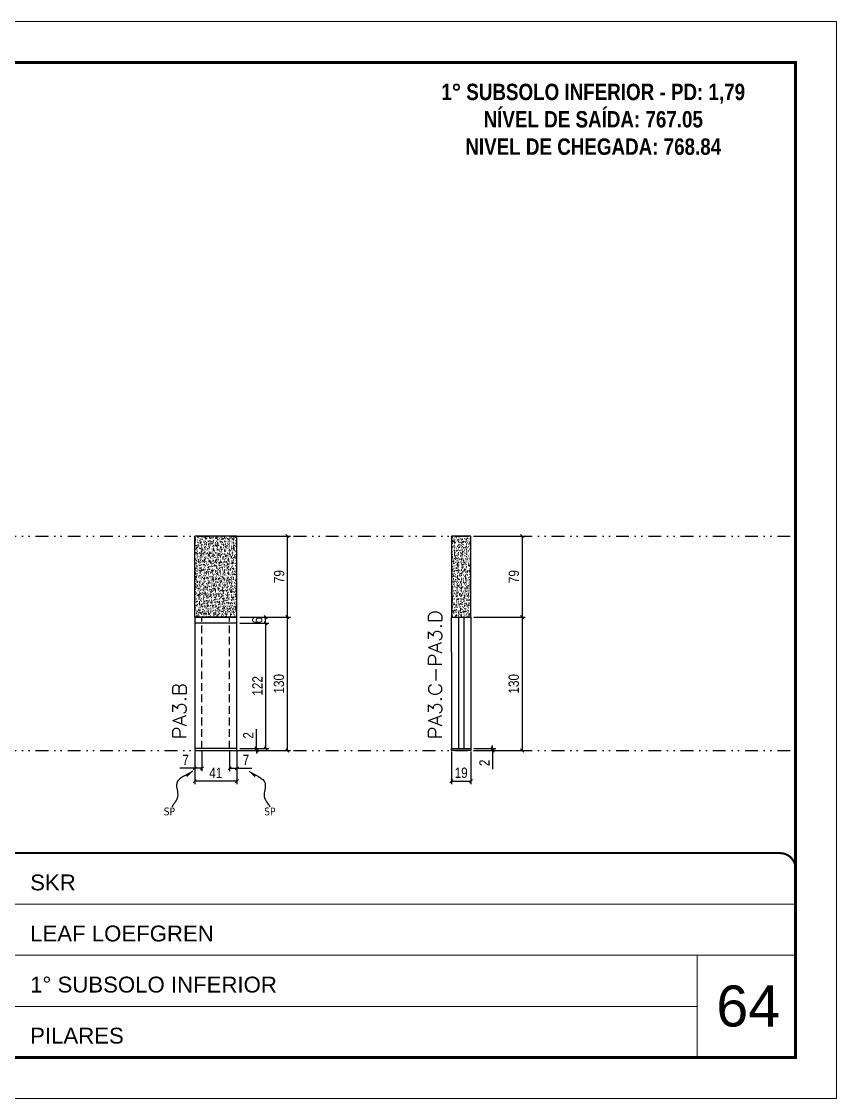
# Model space of a CAD drawing. Extents: x 14400 to 27878, y -21631 to 6985.
# Drawn here: x 19859 to 20653, y -11294 to -10244 of the extents above; entities that cross this region are included whole.
import ezdxf

# ---------------------------------------------------------------- set-up
doc = ezdxf.new("R2010")
doc.units = 0
for name, pattern in [('CONTINUO', [0]), ('DASHED', [0.75, 0.5, -0.25]), ('DIVIDE2', [0.625, 0.25, -0.125, 0, -0.125, 0, -0.125]), ('HIDDEN', [0.375, 0.25, -0.125])]:
    doc.linetypes.add(name, pattern=pattern)
for name, color, linetype, lineweight in [('CARIMBO', 255, 'Continuous', 9), ('Folhas', 255, 'Continuous', 9), ('SARRAFO DE PRESSAO', 251, 'DASHED', 9), ('Texto Seção', 7, 'Continuous', 15)]:
    doc.layers.add(name, color=color, linetype=linetype, lineweight=lineweight)
for name, color, linetype in [('COTA', 241, 'Continuous'), ('NOMENCLATURA', 7, 'Continuous'), ('Nível', 160, 'Continuous'), ('Painéis', 200, 'Continuous'), ('SARR_2.2x7', 40, 'Continuous'), ('Sarrafo de Pressão', 42, 'HIDDEN'), ('texto', 7, 'Continuous')]:
    doc.layers.add(name, color=color, linetype=linetype)
doc.styles.add('ARIAL', font='arial.ttf')
doc.styles.add('COTA TECNICA', font='techl___.ttf', dxfattribs={"height": 10})
doc.styles.add('COTA TECNICA-50', font='techl___.ttf', dxfattribs={"height": 10})
doc.styles.add('REGUA-120', font='ROMANS.shx', dxfattribs={"height": 15})
doc.styles.add('ROMANC', font='techb___.ttf', dxfattribs={"height": 2.5})
doc.styles.get("Standard").update_dxf_attribs({"font": 'arial.ttf'})
doc.dimstyles.new('COTA PAINEL-50', dxfattribs={"dimtxt": 10, "dimasz": 3, "dimexe": 3, "dimexo": 3, "dimgap": 3, "dimtad": 1, "dimdec": 1, "dimzin": 12, "dimdsep": 46, "dimtxsty": 'COTA TECNICA-50', "dimblk1": 'OBLIQUE', "dimblk2": 'OBLIQUE', "dimsah": 1, "dimcen": 0.9, "dimclrd": 4, "dimclre": 4, "dimclrt": 240, "dimadec": 1, "dimazin": 3, "dimtfac": 1, "dimtdec": 1, "dimtmove": 0, "dimatfit": 3, "dimfxl": 1, "dimtolj": 1, "dimtzin": 12, "dimarcsym": 0})
doc.dimstyles.new('PAINEL', dxfattribs={"dimtxt": 10, "dimasz": 3, "dimexe": 3, "dimexo": 3, "dimgap": 3, "dimtad": 1, "dimdec": 1, "dimzin": 12, "dimdsep": 46, "dimtxsty": 'COTA TECNICA', "dimblk1": 'OBLIQUE', "dimblk2": 'OBLIQUE', "dimsah": 1, "dimcen": 0.9, "dimclrd": 4, "dimclre": 4, "dimclrt": 240, "dimadec": 1, "dimazin": 3, "dimtfac": 1, "dimtdec": 1, "dimtmove": 0, "dimatfit": 3, "dimfxl": 1, "dimtolj": 1, "dimtzin": 12, "dimarcsym": 0})
doc.dimstyles.get("Standard").update_dxf_attribs({"dimtxt": 0.18, "dimasz": 0.18, "dimexe": 0.18, "dimexo": 0.0625, "dimgap": 0.09, "dimtad": 0, "dimtih": 1, "dimtoh": 1, "dimdec": 4, "dimzin": 0, "dimdsep": 46, "dimtxsty": 'Standard', "dimcen": 0.09, "dimadec": 0, "dimazin": 0, "dimtfac": 1, "dimtdec": 4, "dimtofl": 0, "dimtmove": 0, "dimatfit": 3, "dimfxl": 1, "dimtolj": 1, "dimtzin": 0, "dimarcsym": 0})

# ---------------------------------------------------------------- blocks, each defined once
blk = doc.blocks.new('9999999999')
at = {"color": 30, "linetype": 'CONTINUO'}
for p, q in [((98564.6, 34379.6), (99584, 34379.6)), ((98564.6, 34329.8), (99488, 34329.8)), ((99584, 34329.8), (99488, 34329.8)), ((99488, 34329.8), (99488, 34230.2)), ((98564.6, 34280), (99488, 34280))]:
    blk.add_line(p, q, dxfattribs=at)
at = {"color": 30, "linetype": 'CONTINUO', "const_width": 2}
blk.add_lwpolyline([(99584, 34230.2), (99584, 34414.4, 0.414214), (99569, 34429.4), (98229, 34429.4, 0.414214), (98214, 34414.4), (98214, 34245.2, 0.414214), (98229, 34230.2), (99584, 34230.2)], format="xyb", dxfattribs=at)
at = {"layer": 'Folhas'}
blk.add_lwpolyline([(98139, 34190.2), (99624, 34190.2), (99624, 35240.2), (98139, 35240.2)], close=True, dxfattribs=at)
at = {"layer": 'Folhas', "color": 30, "const_width": 3}
blk.add_lwpolyline([(98214, 34230.2), (99584, 34230.2), (99584, 35200.2), (98214, 35200.2)], close=True, dxfattribs=at)
at = {"color": 7, "linetype": 'Continuous', "ltscale": 5, "style": 'ARIAL'}
for s, height, p in [('SKR', 15.48, (98837.7, 34393.1)), ('LEAF LOEFGREN', 15.483, (98837.7, 34343.3)), ('1° SUBSOLO INFERIOR', 15.483, (98837.7, 34293.5)), ('PILARES', 15.48, (98837.7, 34243.7))]:
    blk.add_text(s, height=height, dxfattribs=at).set_placement(p)
blk = doc.blocks.new('_Oblique')
at = {"color": 0, "linetype": 'ByBlock', "lineweight": -2}
blk.add_line((-0.5, -0.5), (0.5, 0.5), dxfattribs=at)
blk = doc.blocks.new('*D1987')
at = {"layer": 'COTA', "color": 4, "lineweight": -2, "transparency": 16777216}
for p, q in [((20278, -10955.6), (20278, -10987.5)), ((20297, -10955.6), (20297, -10987.5)), ((20278, -10984.5), (20297, -10984.5))]:
    blk.add_line(p, q, dxfattribs=at)
at = {"layer": 'Defpoints', "color": 0, "transparency": 16777216}
for p in [(20278, -10952.6), (20297, -10952.6), (20297, -10984.5)]:
    blk.add_point(p, dxfattribs=at)
at = {"layer": 'COTA', "color": 4, "lineweight": -2, "transparency": 16777216, "xscale": 3, "yscale": 3, "zscale": 3, "rotation": 180}
blk.add_blockref('_Oblique', (20278, -10984.5), dxfattribs=at)
at = {"layer": 'COTA', "color": 4, "lineweight": -2, "transparency": 16777216, "xscale": 3, "yscale": 3, "zscale": 3}
blk.add_blockref('_Oblique', (20297, -10984.5), dxfattribs=at)
at = {"layer": 'COTA', "color": 240, "transparency": 16777216, "insert": (20287.5, -10976.4), "char_height": 10, "attachment_point": 5, "style": 'COTA TECNICA'}
blk.add_mtext('\\A1;19', dxfattribs=at)
blk = doc.blocks.new('*D1988')
at = {"layer": 'COTA', "color": 4, "lineweight": -2, "transparency": 16777216}
for p, q in [((20318.2, -10952.6), (20318.2, -10949.6)), ((20300, -10952.6), (20321.2, -10952.6)), ((20300, -10954.6), (20321.2, -10954.6)), ((20318.2, -10952.6), (20318.2, -10954.6)), ((20318.2, -10954.6), (20318.2, -10972.7))]:
    blk.add_line(p, q, dxfattribs=at)
at = {"layer": 'Defpoints', "color": 0, "transparency": 16777216}
for p in [(20297, -10952.6), (20297, -10954.6), (20318.2, -10952.6)]:
    blk.add_point(p, dxfattribs=at)
at = {"layer": 'COTA', "color": 4, "lineweight": -2, "transparency": 16777216, "xscale": 3, "yscale": 3, "zscale": 3}
for p, rotation in [((20318.2, -10952.6), 270), ((20318.2, -10954.6), 90)]:
    blk.add_blockref('_Oblique', p, dxfattribs=dict(at, rotation=rotation))
at = {"layer": 'COTA', "color": 240, "transparency": 16777216, "insert": (20310.2, -10966.7), "char_height": 10, "attachment_point": 5, "rotation": 90, "style": 'COTA TECNICA-50'}
blk.add_mtext('\\A1;2', dxfattribs=at)
blk = doc.blocks.new('*D1990')
at = {"layer": 'COTA', "color": 4, "linetype": 'ByBlock', "lineweight": -2, "transparency": 16777216}
for p, q in [((20300, -10745.6), (20350, -10745.6)), ((20347, -10745.6), (20347, -10824.6)), ((20300, -10824.6), (20350, -10824.6))]:
    blk.add_line(p, q, dxfattribs=at)
at = {"layer": 'Defpoints', "color": 0, "linetype": 'ByBlock', "transparency": 16777216}
for p in [(20297, -10745.6), (20297, -10824.6), (20347, -10824.6)]:
    blk.add_point(p, dxfattribs=at)
at = {"layer": 'COTA', "color": 4, "linetype": 'ByBlock', "lineweight": -2, "transparency": 16777216, "xscale": 3, "yscale": 3, "zscale": 3}
for p, rotation in [((20347, -10745.6), 90), ((20347, -10824.6), 270)]:
    blk.add_blockref('_Oblique', p, dxfattribs=dict(at, rotation=rotation))
at = {"layer": 'COTA', "color": 240, "linetype": 'ByBlock', "transparency": 16777216, "insert": (20338.9, -10785.1), "char_height": 10, "attachment_point": 5, "rotation": 90, "style": 'COTA TECNICA'}
blk.add_mtext('\\A1;79', dxfattribs=at)
blk = doc.blocks.new('*D1989')
at = {"layer": 'COTA', "color": 4, "lineweight": -2, "transparency": 16777216}
for p, q in [((20300, -10824.6), (20350, -10824.6)), ((20347, -10824.6), (20347, -10954.6)), ((20300, -10954.6), (20350, -10954.6))]:
    blk.add_line(p, q, dxfattribs=at)
at = {"layer": 'Defpoints', "color": 0, "transparency": 16777216}
for p in [(20297, -10824.6), (20297, -10954.6), (20347, -10954.6)]:
    blk.add_point(p, dxfattribs=at)
at = {"layer": 'COTA', "color": 4, "lineweight": -2, "transparency": 16777216, "xscale": 3, "yscale": 3, "zscale": 3}
for p, rotation in [((20347, -10824.6), 90), ((20347, -10954.6), 270)]:
    blk.add_blockref('_Oblique', p, dxfattribs=dict(at, rotation=rotation))
at = {"layer": 'COTA', "color": 240, "transparency": 16777216, "insert": (20338.8, -10889.6), "char_height": 10, "attachment_point": 5, "rotation": 90, "style": 'COTA TECNICA'}
blk.add_mtext('\\A1;130', dxfattribs=at)
blk = doc.blocks.new('*D2000')
at = {"layer": 'COTA', "color": 4, "lineweight": -2, "transparency": 16777216}
for p, q in [((20027.7, -10955.6), (20027.7, -10987.5)), ((20068.7, -10955.6), (20068.7, -10987.5)), ((20068.7, -10984.5), (20027.7, -10984.5))]:
    blk.add_line(p, q, dxfattribs=at)
at = {"layer": 'Defpoints', "color": 0, "transparency": 16777216}
for p in [(20027.7, -10952.6), (20068.7, -10952.6), (20027.7, -10984.5)]:
    blk.add_point(p, dxfattribs=at)
at = {"layer": 'COTA', "color": 4, "lineweight": -2, "transparency": 16777216, "xscale": 3, "yscale": 3, "zscale": 3, "rotation": 180}
blk.add_blockref('_Oblique', (20027.7, -10984.5), dxfattribs=at)
at = {"layer": 'COTA', "color": 4, "lineweight": -2, "transparency": 16777216, "xscale": 3, "yscale": 3, "zscale": 3}
blk.add_blockref('_Oblique', (20068.7, -10984.5), dxfattribs=at)
at = {"layer": 'COTA', "color": 240, "transparency": 16777216, "insert": (20048.2, -10976.4), "char_height": 10, "attachment_point": 5, "style": 'COTA TECNICA'}
blk.add_mtext('\\A1;41', dxfattribs=at)
blk = doc.blocks.new('*D2001')
at = {"layer": 'COTA', "color": 4, "lineweight": -2, "transparency": 16777216}
for p, q in [((20061.7, -10955.6), (20061.7, -10974.9)), ((20068.7, -10957.6), (20068.7, -10974.9)), ((20061.7, -10971.9), (20068.7, -10971.9)), ((20068.7, -10971.9), (20083.4, -10971.9))]:
    blk.add_line(p, q, dxfattribs=at)
at = {"layer": 'Defpoints', "color": 0, "transparency": 16777216}
for p in [(20061.7, -10952.6), (20068.7, -10954.6), (20068.7, -10971.9)]:
    blk.add_point(p, dxfattribs=at)
at = {"layer": 'COTA', "color": 4, "lineweight": -2, "transparency": 16777216, "xscale": 3, "yscale": 3, "zscale": 3, "rotation": 180}
blk.add_blockref('_Oblique', (20061.7, -10971.9), dxfattribs=at)
at = {"layer": 'COTA', "color": 4, "lineweight": -2, "transparency": 16777216, "xscale": 3, "yscale": 3, "zscale": 3}
blk.add_blockref('_Oblique', (20068.7, -10971.9), dxfattribs=at)
at = {"layer": 'COTA', "color": 240, "transparency": 16777216, "insert": (20077.6, -10963.8), "char_height": 10, "attachment_point": 5, "style": 'COTA TECNICA-50'}
blk.add_mtext('\\A1;7', dxfattribs=at)
blk = doc.blocks.new('*D2002')
at = {"layer": 'COTA', "color": 4, "lineweight": -2, "transparency": 16777216}
for p, q in [((20027.7, -10957.6), (20027.7, -10974.9)), ((20034.7, -10955.6), (20034.7, -10974.9)), ((20027.7, -10971.9), (20013, -10971.9)), ((20034.7, -10971.9), (20027.7, -10971.9))]:
    blk.add_line(p, q, dxfattribs=at)
at = {"layer": 'Defpoints', "color": 0, "transparency": 16777216}
for p in [(20027.7, -10954.6), (20034.7, -10952.6), (20027.7, -10971.9)]:
    blk.add_point(p, dxfattribs=at)
at = {"layer": 'COTA', "color": 4, "lineweight": -2, "transparency": 16777216, "xscale": 3, "yscale": 3, "zscale": 3, "rotation": 180}
blk.add_blockref('_Oblique', (20027.7, -10971.9), dxfattribs=at)
at = {"layer": 'COTA', "color": 4, "lineweight": -2, "transparency": 16777216, "xscale": 3, "yscale": 3, "zscale": 3}
blk.add_blockref('_Oblique', (20034.7, -10971.9), dxfattribs=at)
at = {"layer": 'COTA', "color": 240, "transparency": 16777216, "insert": (20018.8, -10963.8), "char_height": 10, "attachment_point": 5, "style": 'COTA TECNICA-50'}
blk.add_mtext('\\A1;7', dxfattribs=at)
blk = doc.blocks.new('*D2003')
at = {"layer": 'COTA', "color": 4, "lineweight": -2, "transparency": 16777216}
for p, q in [((20087.9, -10952.6), (20087.9, -10933.8)), ((20071.7, -10952.6), (20090.9, -10952.6)), ((20071.7, -10954.6), (20090.9, -10954.6)), ((20087.9, -10954.6), (20087.9, -10952.6)), ((20087.9, -10954.6), (20087.9, -10957.6))]:
    blk.add_line(p, q, dxfattribs=at)
at = {"layer": 'Defpoints', "color": 0, "transparency": 16777216}
for p in [(20068.7, -10952.6), (20068.7, -10954.6), (20087.9, -10954.6)]:
    blk.add_point(p, dxfattribs=at)
at = {"layer": 'COTA', "color": 4, "lineweight": -2, "transparency": 16777216, "xscale": 3, "yscale": 3, "zscale": 3}
for p, rotation in [((20087.9, -10952.6), 270), ((20087.9, -10954.6), 90)]:
    blk.add_blockref('_Oblique', p, dxfattribs=dict(at, rotation=rotation))
at = {"layer": 'COTA', "color": 240, "transparency": 16777216, "insert": (20079.9, -10939.9), "char_height": 10, "attachment_point": 5, "rotation": 90, "style": 'COTA TECNICA-50'}
blk.add_mtext('\\A1;2', dxfattribs=at)
blk = doc.blocks.new('*D2004')
at = {"layer": 'COTA', "color": 4, "lineweight": -2, "transparency": 16777216}
for p, q in [((20071.7, -10745.6), (20121.1, -10745.6)), ((20118.1, -10824.6), (20118.1, -10745.6)), ((20071.7, -10824.6), (20121.1, -10824.6))]:
    blk.add_line(p, q, dxfattribs=at)
at = {"layer": 'Defpoints', "color": 0, "transparency": 16777216}
for p in [(20068.7, -10745.6), (20118.1, -10745.6), (20068.7, -10824.6)]:
    blk.add_point(p, dxfattribs=at)
at = {"layer": 'COTA', "color": 4, "lineweight": -2, "transparency": 16777216, "xscale": 3, "yscale": 3, "zscale": 3}
for p, rotation in [((20118.1, -10745.6), 90), ((20118.1, -10824.6), 270)]:
    blk.add_blockref('_Oblique', p, dxfattribs=dict(at, rotation=rotation))
at = {"layer": 'COTA', "color": 240, "transparency": 16777216, "insert": (20110, -10785.1), "char_height": 10, "attachment_point": 5, "rotation": 90, "style": 'COTA TECNICA-50'}
blk.add_mtext('\\A1;79', dxfattribs=at)
blk = doc.blocks.new('*D2005')
at = {"layer": 'COTA', "color": 4, "linetype": 'ByBlock', "lineweight": -2, "transparency": 16777216}
for p, q in [((20071.7, -10824.6), (20121.1, -10824.6)), ((20118.1, -10954.6), (20118.1, -10824.6)), ((20071.7, -10954.6), (20121.1, -10954.6))]:
    blk.add_line(p, q, dxfattribs=at)
at = {"layer": 'Defpoints', "color": 0, "linetype": 'ByBlock', "transparency": 16777216}
for p in [(20068.7, -10824.6), (20118.1, -10824.6), (20068.7, -10954.6)]:
    blk.add_point(p, dxfattribs=at)
at = {"layer": 'COTA', "color": 4, "linetype": 'ByBlock', "lineweight": -2, "transparency": 16777216, "xscale": 3, "yscale": 3, "zscale": 3}
for p, rotation in [((20118.1, -10824.6), 90), ((20118.1, -10954.6), 270)]:
    blk.add_blockref('_Oblique', p, dxfattribs=dict(at, rotation=rotation))
at = {"layer": 'COTA', "color": 240, "linetype": 'ByBlock', "transparency": 16777216, "insert": (20109.8, -10889.6), "char_height": 10, "attachment_point": 5, "rotation": 90, "style": 'COTA TECNICA'}
blk.add_mtext('\\A1;130', dxfattribs=at)
blk = doc.blocks.new('*D2006')
at = {"layer": 'COTA', "color": 4, "linetype": 'ByBlock', "lineweight": -2, "transparency": 16777216}
for p, q in [((20071.7, -10824.6), (20121.1, -10824.6)), ((20118.1, -10954.6), (20118.1, -10824.6)), ((20071.7, -10954.6), (20121.1, -10954.6))]:
    blk.add_line(p, q, dxfattribs=at)
at = {"layer": 'Defpoints', "color": 0, "linetype": 'ByBlock', "transparency": 16777216}
for p in [(20068.7, -10824.6), (20118.1, -10824.6), (20068.7, -10954.6)]:
    blk.add_point(p, dxfattribs=at)
at = {"layer": 'COTA', "color": 4, "linetype": 'ByBlock', "lineweight": -2, "transparency": 16777216, "xscale": 3, "yscale": 3, "zscale": 3}
for p, rotation in [((20118.1, -10824.6), 90), ((20118.1, -10954.6), 270)]:
    blk.add_blockref('_Oblique', p, dxfattribs=dict(at, rotation=rotation))
at = {"layer": 'COTA', "color": 240, "linetype": 'ByBlock', "transparency": 16777216, "insert": (20109.8, -10889.6), "char_height": 10, "attachment_point": 5, "rotation": 90, "style": 'COTA TECNICA'}
blk.add_mtext('\\A1;130', dxfattribs=at)
blk = doc.blocks.new('*D2007')
at = {"layer": 'COTA', "color": 4, "lineweight": -2, "transparency": 16777216}
for p, q in [((20071.7, -10830.6), (20099.8, -10830.6)), ((20096.8, -10830.6), (20096.8, -10952.6)), ((20071.7, -10952.6), (20099.8, -10952.6))]:
    blk.add_line(p, q, dxfattribs=at)
at = {"layer": 'Defpoints', "color": 0, "transparency": 16777216}
for p in [(20068.7, -10830.6), (20068.7, -10952.6), (20096.8, -10952.6)]:
    blk.add_point(p, dxfattribs=at)
at = {"layer": 'COTA', "color": 4, "lineweight": -2, "transparency": 16777216, "xscale": 3, "yscale": 3, "zscale": 3}
for p, rotation in [((20096.8, -10830.6), 90), ((20096.8, -10952.6), 270)]:
    blk.add_blockref('_Oblique', p, dxfattribs=dict(at, rotation=rotation))
at = {"layer": 'COTA', "color": 240, "transparency": 16777216, "insert": (20088.8, -10891.6), "char_height": 10, "attachment_point": 5, "rotation": 90, "style": 'COTA TECNICA'}
blk.add_mtext('\\A1;122', dxfattribs=at)
blk = doc.blocks.new('*D2008')
at = {"layer": 'COTA', "color": 4, "lineweight": -2, "transparency": 16777216}
for p, q in [((20071.7, -10824.6), (20099.8, -10824.6)), ((20096.8, -10830.6), (20096.8, -10824.6)), ((20071.7, -10830.6), (20099.8, -10830.6))]:
    blk.add_line(p, q, dxfattribs=at)
at = {"layer": 'Defpoints', "color": 0, "transparency": 16777216}
for p in [(20068.7, -10824.6), (20096.8, -10824.6), (20068.7, -10830.6)]:
    blk.add_point(p, dxfattribs=at)
at = {"layer": 'COTA', "color": 4, "lineweight": -2, "transparency": 16777216, "xscale": 3, "yscale": 3, "zscale": 3}
for p, rotation in [((20096.8, -10824.6), 90), ((20096.8, -10830.6), 270)]:
    blk.add_blockref('_Oblique', p, dxfattribs=dict(at, rotation=rotation))
at = {"layer": 'COTA', "color": 240, "transparency": 16777216, "insert": (20088.7, -10827.6), "char_height": 10, "attachment_point": 5, "rotation": 90, "style": 'COTA TECNICA'}
blk.add_mtext('\\A1;6', dxfattribs=at)

msp = doc.modelspace()

# ---------------------------------------------------------------- hatches: boundary and pattern name
at = {"layer": 'COTA', "linetype": 'ByBlock'}
h = msp.add_hatch(dxfattribs=at)
h.set_pattern_fill('AR-CONC', color=256, scale=0.03)
h.set_pattern_definition([(50, (14585.6053, -21796.059), (5.46554, -0.4781726), [0.5715, -6.2865]), (355, (14585.605, -21796.059), (-1.0573026, 5.7317054), [0.4572, -5.0292175]), (100.451445, (14586.0607, -21796.0986), (4.4082374, 5.2535326), [0.4857003, -5.3427073]), (46.1842, (14585.605, -21794.535), (8.1323712, -1.26127), [0.85725, -9.42975]), (96.63556, (14586.283, -21794.64), (7.122124, 7.4227837), [0.7285507, -8.014068]), (351.18415, (14585.605, -21794.535), (7.122124, 7.422784), [0.685799, -7.543792]), (21, (14586.3673, -21794.916), (4.5484317, -3.067956), [0.5715, -6.2865]), (326, (14586.367, -21794.916), (1.8540609, 5.525639), [0.4572, -5.0292]), (71.451445, (14586.7463, -21795.1715), (6.4024926, 2.457683), [0.4857003, -5.3426981]), (37.5, (14585.6053, -21796.0588), (0.0926581, 2.53665117), [0, -4.96824, 0, -5.1054, 0, -5.04825]), (7.5, (14585.6053, -21796.0588), (2.0045899, 3.00541724), [0, -2.91084, 0, -4.85394, 0, -1.92405]), (327.5, (14583.906, -21796.0588), (4.06771786, -0.17186232), [0, -1.905, 0, -5.9436, 0, -7.8867]), (317.5, (14583.144, -21796.0588), (4.4438754, 0.7627947), [0, -2.4765, 0, -3.94716, 0, -5.6007])])
h.paths.add_polyline_path([(20027.69, -10824.62), (20068.69, -10824.62), (20068.69, -10745.62), (20027.69, -10745.62)])
at = {"layer": 'COTA'}
h = msp.add_hatch(dxfattribs=at)
h.set_pattern_fill('AR-CONC', color=256, scale=0.03)
h.set_pattern_definition([(50, (4595.181, -15073.4764), (5.4655401, -0.4781726), [0.5715, -6.2865]), (355, (4595.181, -15073.4764), (-1.0573026, 5.7317054), [0.4572, -5.0292175]), (100.451445, (4595.636, -15073.516), (4.4082374, 5.2535326), [0.4857003, -5.3427073]), (46.1842, (4595.181, -15071.9524), (8.1323712, -1.2612698), [0.85725, -9.42975]), (96.63556, (4595.8585, -15072.0575), (7.122124, 7.4227837), [0.7285507, -8.0140682]), (351.18415, (4595.181, -15071.952), (7.122124, 7.4227837), [0.685799, -7.543792]), (21, (4595.943, -15072.3334), (4.5484317, -3.067956), [0.5715, -6.2865]), (326, (4595.943, -15072.3334), (1.8540609, 5.525639), [0.4572, -5.0292]), (71.451445, (4596.322, -15072.589), (6.4024926, 2.457683), [0.4857003, -5.3426981]), (37.5, (4595.1808, -15073.4764), (0.0926581, 2.53665117), [0, -4.96824, 0, -5.1054, 0, -5.04825]), (7.5, (4595.1808, -15073.4764), (2.00458988, 3.00541724), [0, -2.91084, 0, -4.85394, 0, -1.92405]), (327.5, (4593.4815, -15073.4764), (4.06771786, -0.17186232), [0, -1.905, 0, -5.9436, 0, -7.8867]), (317.5, (4592.7195, -15073.4764), (4.44387544, 0.7627947), [0, -2.4765, 0, -3.94716, 0, -5.6007])])
h.paths.add_polyline_path([(20297.04, -10745.62), (20278.04, -10745.62), (20278.04, -10824.62), (20297.04, -10824.62)])

# ---------------------------------------------------------------- linework, layer by layer
at = {"layer": 'COTA', "linetype": 'ByBlock'}
for p, q in [((20068.69, -10745.62), (20027.69, -10745.62)), ((20027.69, -10824.62), (20027.69, -10745.62)), ((20068.69, -10824.62), (20068.69, -10745.62))]:
    msp.add_line(p, q, dxfattribs=at)
msp.add_lwpolyline([(20278.04, -10824.62), (20297.04, -10824.62), (20297.04, -10745.62), (20278.04, -10745.62)], close=True, dxfattribs=at)
at = {"layer": 'Nível', "color": 4, "linetype": 'DIVIDE2', "ltscale": 50}
for p, q in [((19243.47, -10745.62), (20613.47, -10745.62)), ((19243.47, -10954.62), (20613.47, -10954.62))]:
    msp.add_line(p, q, dxfattribs=at)
at = {"layer": 'Painéis'}
for p, q in [((20027.69, -10824.62), (20068.69, -10824.62)), ((20068.69, -10824.62), (20027.69, -10824.62)), ((20027.69, -10824.62), (20027.69, -10952.62)), ((20068.69, -10952.62), (20068.69, -10824.62)), ((20278.04, -10824.62), (20297.04, -10824.62)), ((20278.04, -10858.62), (20278.04, -10824.62)), ((20297.04, -10824.62), (20297.04, -10858.62)), ((20068.69, -10830.62), (20027.69, -10830.62)), ((20278.04, -10858.62), (20278.04, -10952.62)), ((20297.04, -10858.62), (20297.04, -10952.62)), ((20278.04, -10952.62), (20297.04, -10952.62)), ((20278.04, -10952.62), (20297.04, -10952.62)), ((20278.04, -10954.62), (20278.04, -10952.62)), ((20297.04, -10954.62), (20278.04, -10954.62)), ((20297.04, -10952.62), (20297.04, -10954.62))]:
    msp.add_line(p, q, dxfattribs=at)
msp.add_lwpolyline([(20068.69, -10952.62), (20027.69, -10952.62), (20027.69, -10954.62), (20068.69, -10954.62)], close=True, dxfattribs=at)
at = {"layer": 'SARR_2.2x7'}
for p, q in [((20285.04, -10824.62), (20285.04, -10952.62)), ((20290.04, -10824.62), (20290.04, -10952.62))]:
    msp.add_line(p, q, dxfattribs=at)
at = {"layer": 'Sarrafo de Pressão', "ltscale": 30}
for p, q in [((20034.69, -10952.62), (20034.69, -10824.62)), ((20034.69, -10824.62), (20034.69, -10824.62)), ((20061.69, -10952.62), (20061.69, -10824.62)), ((20061.69, -10824.62), (20061.69, -10824.62))]:
    msp.add_line(p, q, dxfattribs=at)

# ---------------------------------------------------------------- block references
at = {"layer": 'SARRAFO DE PRESSAO', "color": 6, "linetype": 'ByBlock'}
msp.add_blockref('9999999999', (-78970.51, -45484.1), dxfattribs=at)

# ---------------------------------------------------------------- texts
at = {"layer": 'CARIMBO', "style": 'ARIAL'}
msp.add_text('64', height=40, dxfattribs=at).set_placement((20536.33, -11223.76))
at = {"layer": 'NOMENCLATURA', "color": 2, "insert": (20416.31, -10277.84), "char_height": 16, "attachment_point": 2, "style": 'ROMANC'}
msp.add_mtext_dynamic_manual_height_columns('\\P1° SUBSOLO INFERIOR - PD: 1,79\\PNÍVEL DE SAÍDA: 767.05\\PNIVEL DE CHEGADA: 768.84', width=432.3511, gutter_width=1, heights=[0], dxfattribs=at)
at = {"layer": 'texto', "color": 0, "char_height": 7.5, "attachment_point": 5}
for insert in [(20002.91, -11014.11), (20100.94, -11014.11)]:
    msp.add_mtext('{\\fTahoma|b0|i0|c0|p34;\\C4;SP}', dxfattribs=dict(at, insert=insert))
at = {"layer": 'Texto Seção', "style": 'REGUA-120', "width": 1.1}
for s, p in [('PA3.C-PA3.D', (20268.59, -10943.85)), ('PA3.B', (20019.33, -10943.85))]:
    msp.add_text(s, height=13, rotation=90, dxfattribs=at).set_placement(p)

# ---------------------------------------------------------------- dimensions: what is measured, and where the dimension line sits
at = {"layer": 'COTA'}
for base, p1, p2, angle, dimstyle, picture, middle in [((20118.06, -10745.62), (20068.69, -10824.62), (20068.69, -10745.62), 90, 'COTA PAINEL-50', '*D2004', (20109.95, -10785.12)), ((20347.03, -10954.62), (20297.04, -10824.62), (20297.04, -10954.62), 90, 'PAINEL', '*D1989', (20338.81, -10889.62)), ((20096.84, -10952.62), (20068.69, -10830.62), (20068.69, -10952.62), 90, 'PAINEL', '*D2007', (20088.78, -10891.62)), ((20027.69, -10971.86), (20034.69, -10952.62), (20027.69, -10954.62), 180, 'COTA PAINEL-50', '*D2002', (20018.82, -10963.78))]:
    dim = msp.add_linear_dim(base=base, p1=p1, p2=p2, angle=angle, dimstyle=dimstyle, dxfattribs=at)
    dim.commit()
    dim.dimension.update_dxf_attribs({"geometry": picture, "text_midpoint": middle})
at = {"layer": 'COTA', "linetype": 'ByBlock'}
dim = msp.add_linear_dim(base=(20347.03, -10824.62), p1=(20297.04, -10745.62), p2=(20297.04, -10824.62), angle=90, dimstyle='PAINEL', dxfattribs=at)
dim.commit()
dim.dimension.update_dxf_attribs({"geometry": '*D1990', "text_midpoint": (20338.93, -10785.12)})
for picture in ['*D2005', '*D2006']:
    dim = msp.add_aligned_dim(p1=(20068.69, -10954.62), p2=(20068.69, -10824.62), distance=-49.37, dimstyle='PAINEL', dxfattribs=at)
    dim.commit()
    dim.dimension.update_dxf_attribs({"geometry": picture, "text_midpoint": (20109.84, -10889.62)})
at = {"layer": 'COTA'}
for base, p1, p2, dimstyle, picture, middle in [((20096.84, -10824.62), (20068.69, -10830.62), (20068.69, -10824.62), 'PAINEL', '*D2008', (20096.84, -10827.62)), ((20087.95, -10954.62), (20068.69, -10952.62), (20068.69, -10954.62), 'COTA PAINEL-50', '*D2003', (20087.95, -10939.87)), ((20318.24, -10952.62), (20297.04, -10954.62), (20297.04, -10952.62), 'COTA PAINEL-50', '*D1988', (20318.24, -10966.67))]:
    dim = msp.add_linear_dim(base=base, p1=p1, p2=p2, angle=90, dimstyle=dimstyle, dxfattribs=at)
    dim.commit()
    dim.dimension.update_dxf_attribs({"geometry": picture, "text_midpoint": middle, "dimtype": 160})
dim = msp.add_linear_dim(base=(20027.69, -10984.51), p1=(20068.69, -10952.62), p2=(20027.69, -10952.62), angle=180, dimstyle='PAINEL', override={"dimarcsym": 2}, dxfattribs=at)
dim.commit()
dim.dimension.update_dxf_attribs({"geometry": '*D2000', "text_midpoint": (20048.19, -10976.44)})
dim = msp.add_linear_dim(base=(20068.69, -10971.86), p1=(20061.69, -10952.62), p2=(20068.69, -10954.62), dimstyle='COTA PAINEL-50', dxfattribs=at)
dim.commit()
dim.dimension.update_dxf_attribs({"geometry": '*D2001', "text_midpoint": (20077.55, -10963.78)})
dim = msp.add_linear_dim(base=(20297.04, -10984.51), p1=(20278.04, -10952.62), p2=(20297.04, -10952.62), dimstyle='PAINEL', override={"dimarcsym": 2}, dxfattribs=at)
dim.commit()
dim.dimension.update_dxf_attribs({"geometry": '*D1987', "text_midpoint": (20287.54, -10976.42)})

# ---------------------------------------------------------------- leaders
at = {"layer": 'COTA', "path_type": 1}
for points in [[(20025.86, -10974.8), (20010.07, -10986.63), (20011, -10999.64), (20005.45, -11009.42)], [(20080.52, -10974.8), (20096.3, -10986.63), (20095.38, -10999.64), (20100.93, -11009.42)]]:
    msp.add_leader(points, dimstyle='Standard', override={"dimasz": 8}, dxfattribs=at)

doc.saveas('drawing.dxf')
